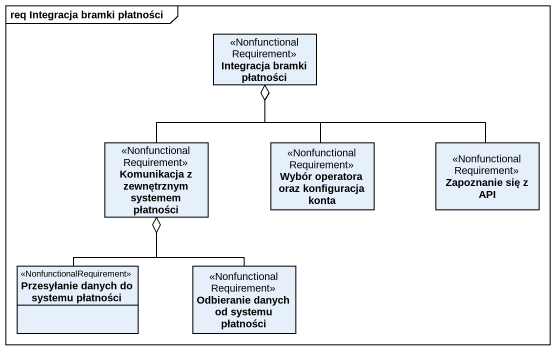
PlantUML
@startuml
mainframe req Integracja bramki płatności
hide circle
hide empty members
class "Integracja bramki płatności" as Integracja_bramki_płatności <<NonfunctionalRequirement>>
class "Komunikacja z zewnętrznym systemem płatności" as Komunikacja_z_zewnętrznym <<NonfunctionalRequirement>>
class "Wybór operatora oraz konfiguracja konta" as Wybór_operatora_oraz <<NonfunctionalRequirement>>
class "Zapoznanie się z API" as Zapoznanie_się_z_API <<NonfunctionalRequirement>>
class "Przesyłanie danych do systemu płatności" as Przesyłanie_danych_do <<NonfunctionalRequirement>>
class "Odbieranie danych od systemu płatności" as Odbieranie_danych_od <<NonfunctionalRequirement>>
Komunikacja_z_zewnętrznym -up-o Integracja_bramki_płatności
Wybór_operatora_oraz -up-o Integracja_bramki_płatności
Zapoznanie_się_z_API -left-o Integracja_bramki_płatności
Przesyłanie_danych_do -up-o Komunikacja_z_zewnętrznym
Odbieranie_danych_od -up-o Komunikacja_z_zewnętrznym
@enduml
